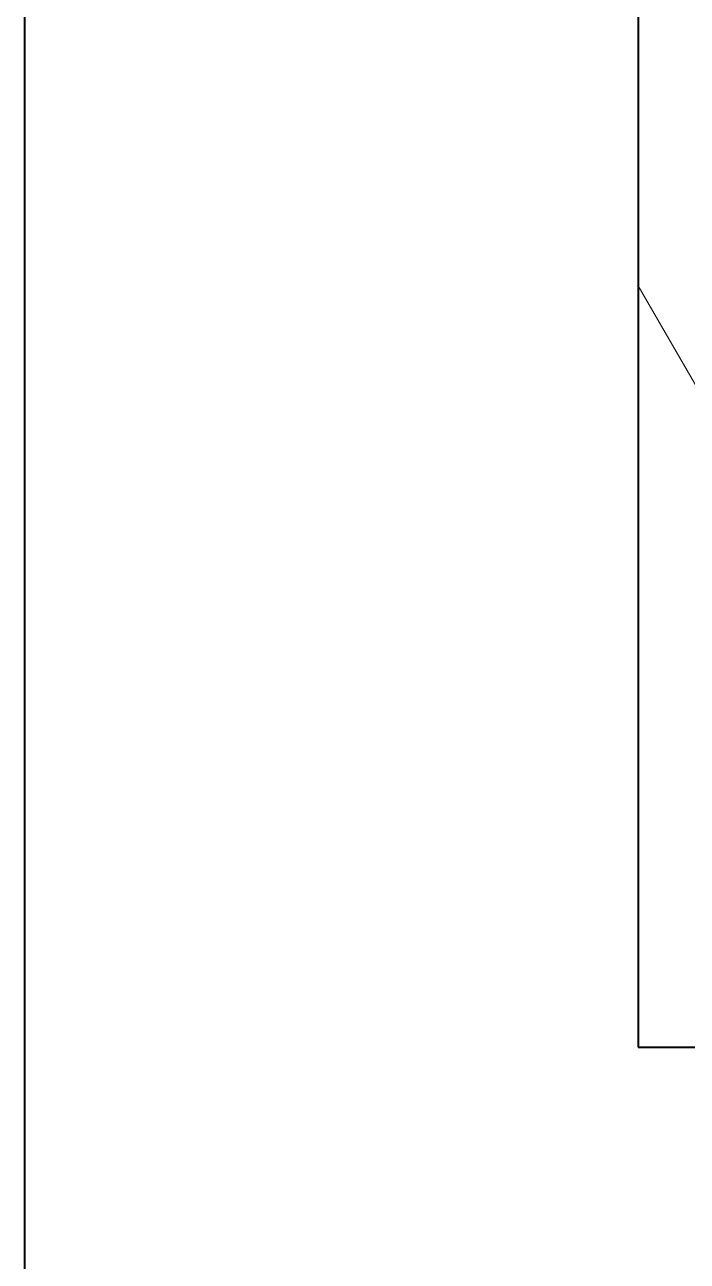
# Model space of a CAD drawing. Header units: millimetres. Extents: x 0 to 5945, y 0 to 4205.
# Drawn here: x 1589.74 to 1603.24, y 252.99 to 278.2 of the extents above; entities that cross this region are included whole.
import ezdxf

# ---------------------------------------------------------------- set-up
doc = ezdxf.new("R2010")
doc.units = ezdxf.units.MM
doc.header["$LTSCALE"] = 5
doc.layers.add('가시적인 것(ISO)', color=3, linetype='Continuous', lineweight=40)
doc.layers.add('해치(ISO)', color=7, linetype='Continuous', lineweight=18)

msp = doc.modelspace()

# ---------------------------------------------------------------- hatches: boundary and pattern name
at = {"layer": '해치(ISO)'}
h = msp.add_hatch(dxfattribs=at)
h.set_pattern_fill('ANSI31', color=256, scale=127, angle=75.0002, style=0)
h.set_pattern_definition([(120.0002, (0, 0), (-13.74813, -7.93754), [])])
h.paths.add_polyline_path([(1602.237, 257.352), (2132.237, 257.352), (2132.237, 827.352), (1602.237, 827.352), (1602.237, 766.852), (1602.237, 707.852), (1602.237, 376.852), (1602.237, 317.852)])
h.paths.add_polyline_path([(1604.237, 259.352), (1604.237, 825.352), (2130.237, 825.352), (2130.237, 259.352)], flags=0)
edge = h.paths.add_edge_path()
edge.add_ellipse((1657.237, 307.352), major_axis=(-4, 0), ratio=1, start_angle=0, end_angle=360)
h.paths.add_polyline_path([(2102.237, 287.352), (2102.237, 797.352), (1632.237, 797.352), (1632.237, 287.352)])
h.paths.add_polyline_path([(1634.237, 289.352), (1634.237, 795.352), (2100.237, 795.352), (2100.237, 289.352)], flags=0)

# ---------------------------------------------------------------- linework, layer by layer
at = {"layer": '가시적인 것(ISO)'}
for p, q in [((1602.237, 827.352), (1602.237, 257.352)), ((1589.737, 183.074), (1589.737, 301.352)), ((1602.237, 257.352), (2132.237, 257.352))]:
    msp.add_line(p, q, dxfattribs=at)

doc.saveas('drawing.dxf')
